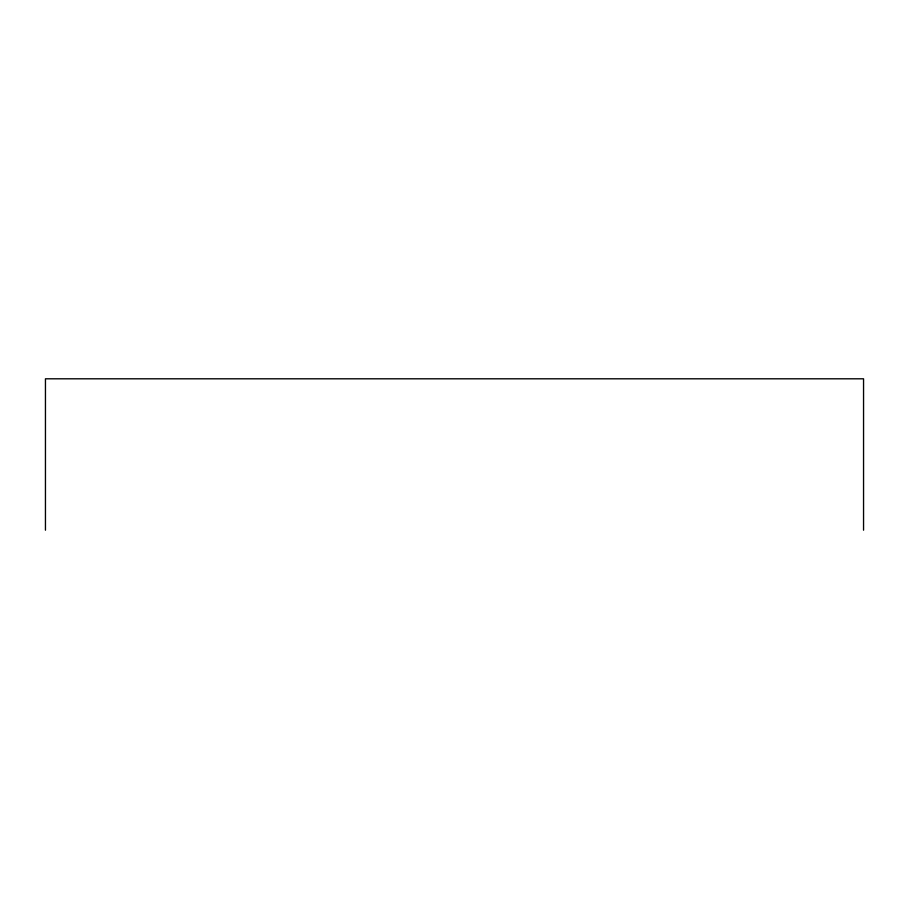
<?xml version="1.0" encoding="UTF-8"?>
<svg xmlns="http://www.w3.org/2000/svg" width="909" height="909" viewBox="0 0 909 909"><rect width="100%" height="100%" fill="white"/><g stroke="black" fill="none" stroke-linecap="round" stroke-linejoin="round"><path stroke-width="1.36" d="M863.55 530.197L863.55 378.803L45.45 378.803L45.45 530.197"/></g></svg>
